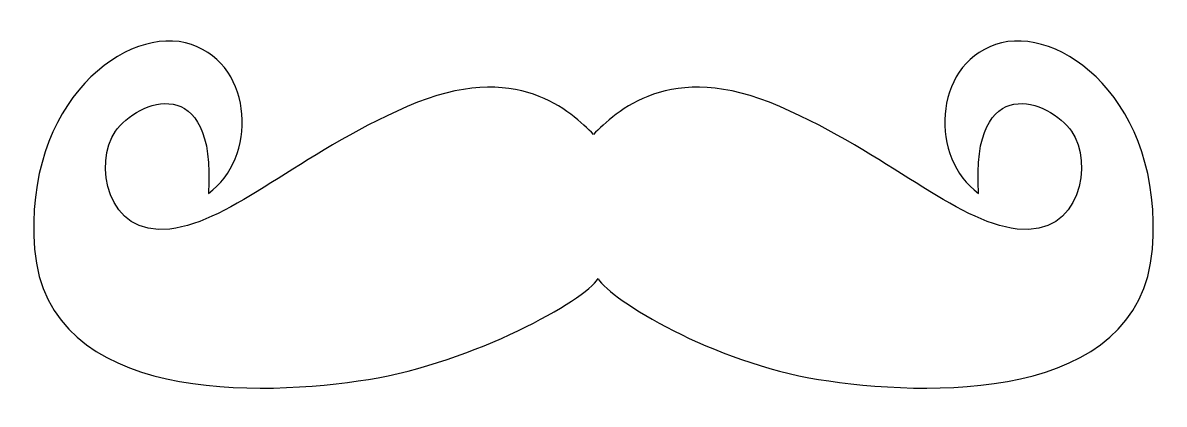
# Model space of a CAD drawing. Header units: centimetres. Extents: x -10.4 to 10.4, y -3.4 to 3.5.
import ezdxf

# ---------------------------------------------------------------- set-up
doc = ezdxf.new("R2010")
doc.units = ezdxf.units.CM
doc.header["$MEASUREMENT"] = 0
doc.layers.add('Camada 1', color=7, linetype='Continuous')

msp = doc.modelspace()

# ---------------------------------------------------------------- linework, layer by layer
at = {"layer": 'Camada 1'}
msp.add_open_spline([(-0.00003, 1.45617), (0.39444, 1.85064), (1.38065, 2.83682), (3.38116, 1.96332), (3.38116, 1.96332), (5.38167, 1.08982), (6.53692, -0.12181), (7.6922, -0.26267), (7.6922, -0.26267), (8.84748, -0.40353), (9.07285, 0.94896), (8.67833, 1.5125), (8.67833, 1.5125), (8.28389, 2.07604), (6.84694, 2.63955), (6.9878, 0.38543), (6.9878, 0.38543), (6.11431, 1.00532), (6.14249, 2.69593), (7.29771, 3.0904), (7.29771, 3.0904), (8.45296, 3.48487), (10.35815, 2.05408), (10.1436, -0.62893), (10.1436, -0.62893), (9.91815, -3.44656), (6.00163, -3.30569), (4.08562, -2.99576), (4.08562, -2.99576), (2.16959, -2.6858), (0.32166, -1.55873), (0.08451, -1.16429), (0.08451, -1.16429), (-0.15266, -1.55873), (-2.16963, -2.6858), (-4.08564, -2.99576), (-4.08564, -2.99576), (-6.00165, -3.30569), (-9.9182, -3.44656), (-10.1436, -0.62893), (-10.1436, -0.62893), (-10.3582, 2.05408), (-8.45299, 3.48487), (-7.29776, 3.0904), (-7.29776, 3.0904), (-6.14251, 2.69593), (-6.11433, 1.00532), (-6.98783, 0.38543), (-6.98783, 0.38543), (-6.84694, 2.63955), (-8.28392, 2.07604), (-8.67841, 1.5125), (-8.67841, 1.5125), (-9.07288, 0.94896), (-8.84748, -0.40353), (-7.69225, -0.26267), (-7.69225, -0.26267), (-6.537, -0.12181), (-5.38175, 1.08985), (-3.38124, 1.96332), (-3.38124, 1.96332), (-1.3807, 2.8368), (-0.39449, 1.85064), (-0.00003, 1.45617)], degree=3, knots=[0, 0, 0, 0, 0.05882353, 0.05882353, 0.05882353, 0.05882353, 0.11764706, 0.11764706, 0.11764706, 0.11764706, 0.17647059, 0.17647059, 0.17647059, 0.17647059, 0.23529412, 0.23529412, 0.23529412, 0.23529412, 0.29411765, 0.29411765, 0.29411765, 0.29411765, 0.35294118, 0.35294118, 0.35294118, 0.35294118, 0.41176471, 0.41176471, 0.41176471, 0.41176471, 0.47058824, 0.47058824, 0.47058824, 0.47058824, 0.52941176, 0.52941176, 0.52941176, 0.52941176, 0.58823529, 0.58823529, 0.58823529, 0.58823529, 0.64705882, 0.64705882, 0.64705882, 0.64705882, 0.70588235, 0.70588235, 0.70588235, 0.70588235, 0.76470588, 0.76470588, 0.76470588, 0.76470588, 0.82352941, 0.82352941, 0.82352941, 0.82352941, 0.88235294, 0.88235294, 0.88235294, 0.88235294, 1, 1, 1, 1], dxfattribs=at)

doc.saveas('drawing.dxf')
